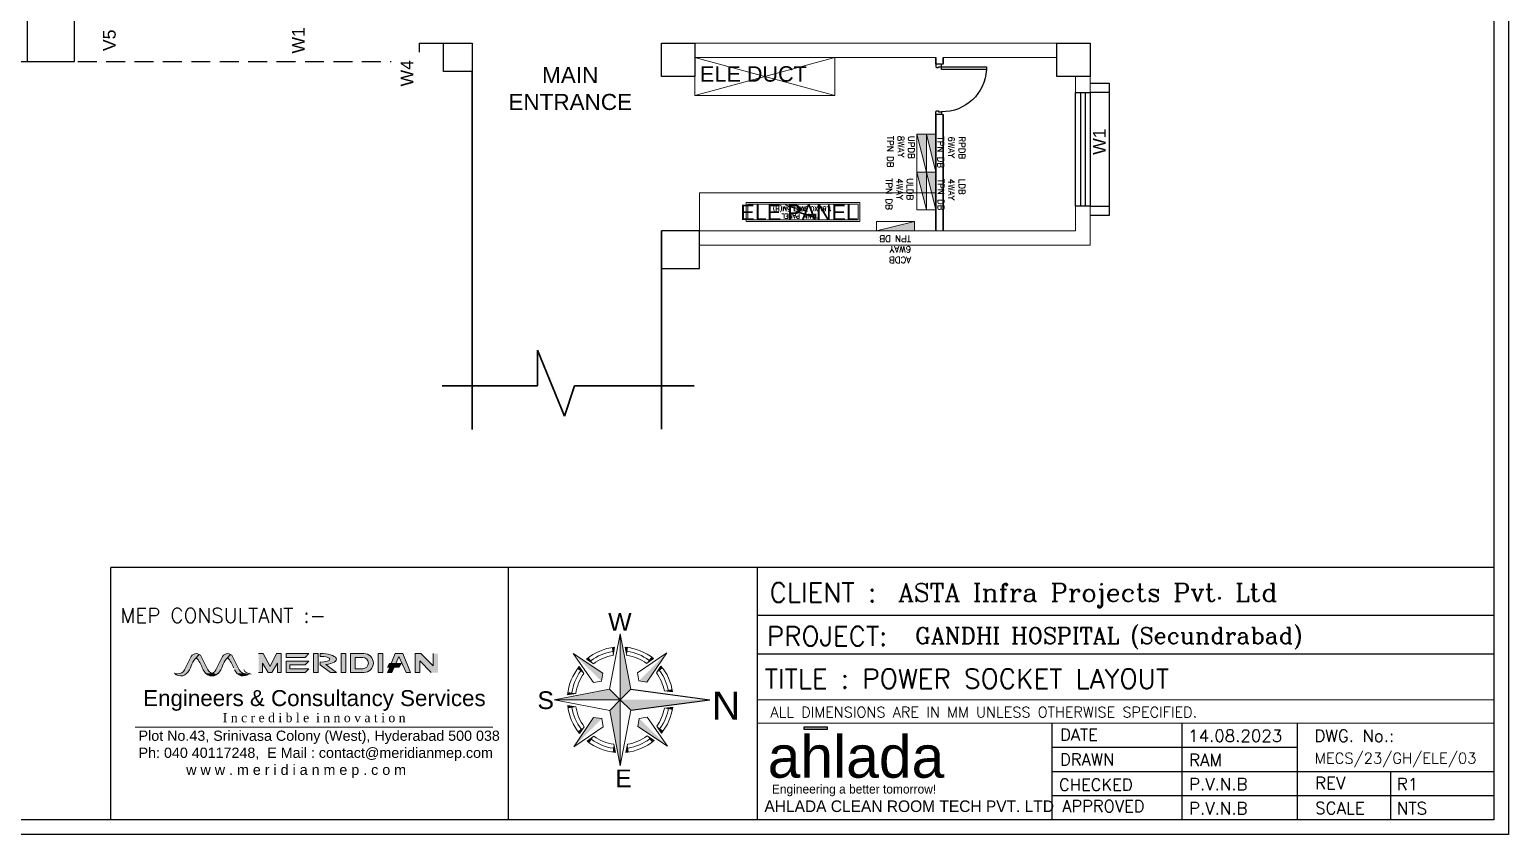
# Model space of a CAD drawing. Extents: x 3550807 to 4078732, y -628171 to -515859.
# Drawn here: x 3679765 to 3703187, y -551399 to -538645 of the extents above; entities that cross this region are included whole.
import ezdxf
from ezdxf.enums import TextEntityAlignment as Align

# ---------------------------------------------------------------- set-up
doc = ezdxf.new("R2010")
doc.units = 0
doc.header["$LTSCALE"] = 6
doc.header["$MEASUREMENT"] = 0
doc.linetypes.add('HIDDEN', pattern=[0.375, 0.25, -0.125])
doc.linetypes.add('Hidden 2mm', pattern=[3, 2, -0.9999999999999999])
doc.layers.get('0').update_dxf_attribs({"linetype": 'CONTINUOUS'})
for name, color, linetype in [('AHU-N Ducting', 30, 'CONTINUOUS'), ('Chajja', 7, 'CONTINUOUS'), ('COL', 5, 'CONTINUOUS'), ('DIM', 7, 'CONTINUOUS'), ('DOOR', 44, 'CONTINUOUS'), ('ELE.ELECTRICAL PANELS', 1, 'CONTINUOUS'), ('JOINERY', 7, 'CONTINUOUS'), ('TEXT', 5, 'CONTINUOUS'), ('TITLE', 7, 'CONTINUOUS'), ('Window', 161, 'CONTINUOUS')]:
    doc.layers.add(name, color=color, linetype=linetype)
for name, color, linetype, lineweight in [('D.F', 251, 'CONTINUOUS', 5), ('ELE. DB', 1, 'CONTINUOUS', 9), ('ELE.DB', 1, 'CONTINUOUS', 20), ('ELE.DB @ 1', 1, 'CONTINUOUS', 20), ('FURNITURE WALL', 8, 'CONTINUOUS', 5), ('hatch', 252, 'CONTINUOUS', 9), ('WALL', 10, 'CONTINUOUS', 35)]:
    doc.layers.add(name, color=color, linetype=linetype, lineweight=lineweight)
doc.styles.add('ARIAL', font='arial.ttf')
doc.styles.add('FS-ARIAL', font='arial.ttf')
doc.styles.add('IRFAN', font='romans.shx')
doc.styles.add('RAGHAV', font='majalla.ttf')
doc.styles.add('ROMANS', font='romans.shx')
doc.styles.get("Standard").update_dxf_attribs({"font": 'SIMPLEX'})
doc.styles.add('sudheer', font='romanc.shx')

# ---------------------------------------------------------------- blocks, each defined once
blk = doc.blocks.new('Z$W@#1841')
at = {"layer": 'DOOR', "color": 8}
blk.add_lwpolyline([(482.4958492562516, 633.1520239433992), (482.4958492562516, -167.4081328623782), (532.9958492040975, -167.4081328623782), (532.9958492040975, 633.1520239433992)], close=True, dxfattribs=at)
for points in [[(-254.0643076240316, -217.9081328102244), (-267.56430760168, -217.9081328102244), (-267.56430760168, -167.4081328623784), (-317.2842284537333, -167.4081328623784), (-317.2842284537333, -267.4081327133668), (-267.56430760168, -267.4081327133668), (-267.56430760168, -265.1581327170921, 0.4142135623730951), (-256.3143076203064, -253.9081327357186), (-254.0643076240317, -253.9081327357186)], [(519.4958492264492, -217.9081328102242), (532.9958492040975, -217.9081328102242), (532.9958492040975, -167.4081328623782), (582.7157700561507, -167.4081328623782), (582.7157700561507, -267.4081327133666), (532.9958492040975, -267.4081327133666), (532.9958492040975, -265.1581327170919, -0.4142135623730951), (521.7458492227239, -253.9081327357184), (519.4958492264492, -253.9081327357184)]]:
    blk.add_lwpolyline(points, format="xyb", close=True, dxfattribs=at)
blk.add_arc((518.3991009487806, -152.1393686359187), 786.1117062741538, 92.61772036991374, 181.1129344054778, dxfattribs=at)
blk = doc.blocks.new('1232')
at = {"layer": 'Chajja', "color": 8, "linetype": 'ByBlock'}
for p, q in [((-4580, -975), (-4200, -975)), ((-4580, -1119.827907786239), (-4580, -975)), ((6339.999999999069, -1759.827907785773, -101230.7692307692), (6339.999999999069, -3559.827907785773, -101230.7692307692))]:
    blk.add_line(p, q, dxfattribs=at)
at = {"layer": 'Chajja', "color": 8, "linetype": 'HIDDEN', "ltscale": 200}
blk.add_line((-27545.00000000047, -1269.827907786239), (-5030, -1269.827907786239), dxfattribs=at)
at = {"layer": 'Chajja', "color": 8, "linetype": 'ByBlock', "elevation": -101230.7692307692}
for points in [[(6039.999999999069, -1609.827907785773), (6339.999999999069, -1609.827907785773), (6339.999999999069, -1759.827907785773), (6039.999999999069, -1759.827907785773)], [(6039.999999999069, -3559.827907785773), (6339.999999999069, -3559.827907785773), (6339.999999999069, -3709.827907785773), (6039.999999999069, -3709.827907785773)]]:
    blk.add_lwpolyline(points, dxfattribs=at)
at = {"layer": 'COL', "color": 8}
for points in [[(-10045.00000000047, -519.8279077862389), (-10795.00000000047, -519.8279077862389), (-10795.00000000047, -1269.827907786239), (-10045.00000000047, -1269.827907786239)], [(-4200, -1425.000000001863), (-4200, -975.0000000037253), (-3750, -975.0000000037253), (-3750, -1425.000000001863)], [(-750.0000000009313, -1505), (-750.0000000009313, -975.0000000018626), (-220.0000000009313, -975.0000000018626), (-220.0000000009313, -1505)], [(5509.999999999069, -1505), (5509.999999999069, -975.0000000018626), (6039.999999999069, -975.0000000018626), (6039.999999999069, -1505)]]:
    blk.add_lwpolyline(points, close=True, dxfattribs=at)
at = {"layer": 'COL', "color": 8, "elevation": -101230.7692307692}
blk.add_lwpolyline([(-150.0000000009313, -4549.827907785773), (-150.0000000009313, -3949.827907785773), (-750.0000000009313, -3949.827907785773), (-750.0000000009313, -4549.827907785773)], close=True, dxfattribs=at)
at = {"layer": 'D.F', "color": 8, "lineweight": 0}
for p, q in [((-220.0000000004657, -975), (5509.999999999534, -975)), ((-220.0000000004657, -1205), (3594.999999999069, -1205)), ((3709.999999999069, -1205), (5509.999999999534, -1205)), ((-430.9836133969948, -3950), (5509.999999999534, -3950))]:
    blk.add_line(p, q, dxfattribs=at)
at = {"layer": 'D.F', "color": 8}
for points in [[(-750.0000000004657, -1505), (-750.0000000004657, -975.0000000018626), (-220.0000000004657, -975.0000000018626), (-220.0000000004657, -1505)], [(5509.999999999534, -1505), (5509.999999999534, -975.0000000018626), (6039.999999999534, -975.0000000018626), (6039.999999999534, -1505)]]:
    blk.add_lwpolyline(points, close=True, dxfattribs=at)
at = {"layer": 'D.F', "color": 8, "lineweight": 0}
for points in [[(1998.308854223229, -1805), (-220.0000000004657, -1205)], [(-220.0000000004657, -1805), (1998.308854223229, -1205)]]:
    blk.add_lwpolyline(points, dxfattribs=at)
blk.add_lwpolyline([(-220.0000000004657, -1805), (-220.0000000004657, -1205), (1998.308854223229, -1205), (1998.308854223229, -1805)], close=True, dxfattribs=at)
at = {"layer": 'D.F', "color": 8, "linetype": 'ByBlock', "elevation": -101230.7692307693}
blk.add_lwpolyline([(6039.999999999534, -1609.827907786239), (6339.999999999534, -1609.827907786239), (6339.999999999534, -1759.827907786239), (6039.999999999534, -1759.827907786239)], dxfattribs=at)
at = {"layer": 'WALL', "color": 8, "lineweight": 0}
for p, q in [((-220.0000000004657, -1205), (3594.999999999069, -1205)), ((3594.999999999069, -1307.194950995035, -101230.7692307692), (3709.999999999069, -1307.194950995035, -101230.7692307692)), ((3709.999999999069, -1205), (5509.999999999069, -1205)), ((3594.999999999069, -2107.194950995035, -101230.7692307692), (3709.999999999069, -2107.194950995035, -101230.7692307692)), ((-150.0000000009313, -3349.827907785773, -101230.7692307692), (3594.999999999069, -3349.827907785773, -101230.7692307692)), ((-150.0000000009313, -3949.827907785773, -101230.7692307692), (-150.0000000009313, -3349.827907785773, -101230.7692307692))]:
    blk.add_line(p, q, dxfattribs=at)
at = {"layer": 'WALL', "color": 8, "linetype": 'ByBlock'}
for p, q in [((3594.999999999069, -1205, -101230.7692307692), (3594.999999999069, -1307.194950995035, -101230.7692307692)), ((3709.999999999069, -1205, -101230.7692307692), (3709.999999999069, -1307.194950995035, -101230.7692307692)), ((-3750, -1425.000000001863), (-3750, -7096.173344721203)), ((3594.999999999069, -2107.194950995035, -101230.7692307692), (3594.999999999069, -3949.827907785773, -101230.7692307692)), ((3709.999999999069, -2107.194950995035, -101230.7692307692), (3709.999999999069, -3949.827907785773, -101230.7692307692)), ((-750.0000000004657, -3949.827907785773), (-750.0000000004657, -7092.062243587454)), ((-2711.180828285404, -5838.935022546561), (-2284.565079845954, -6885.709823724465)), ((-2711.180828285404, -6407.145046984893), (-2711.180828285404, -5838.935022546561)), ((-4220.493711504154, -6407.145046984893), (-2711.180828285404, -6407.145046984893)), ((-2284.565079845954, -6885.709823724465), (-2129.208167782985, -6407.145046984893)), ((-2129.208167782985, -6407.145046984893), (-231.8250611918047, -6407.145046984893))]:
    blk.add_line(p, q, dxfattribs=at)
at = {"layer": 'WALL', "color": 8, "lineweight": 0, "elevation": -101230.7692307692}
for points in [[(-150.0000000009313, -4179.827907785773), (6039.999999999069, -4179.827907785773), (6039.999999999069, -1505)], [(-150.0000000009313, -3949.827907785773), (5809.999999999069, -3949.827907785773), (5809.999999999069, -1505)]]:
    blk.add_lwpolyline(points, dxfattribs=at)
at = {"layer": 'Window', "color": 8, "linetype": 'Continuous', "elevation": -101230.7692307692}
for points in [[(6039.999999999069, -3559.827907785773), (5809.999999999069, -3559.827907785773), (5809.999999999069, -1759.827907785773), (6039.999999999069, -1759.827907785773)], [(5959.999999999069, -3559.827907785773), (5889.999999999069, -3559.827907785773), (5889.999999999069, -1759.827907785773), (5959.999999999069, -1759.827907785773)]]:
    blk.add_lwpolyline(points, close=True, dxfattribs=at)
at = {"layer": 'DOOR', "color": 8, "linetype": 'Continuous', "xscale": -0.8888888889923692, "yscale": 0.8888888889923692, "zscale": 0.8888888888759539, "rotation": 270}
blk.add_blockref('Z$W@#1841', (3832.696117994376, -1825.164525235072, -101230.7692307692), dxfattribs=at)
at = {"layer": 'D.F', "color": 8, "linetype": 'Continuous', "style": 'ARIAL'}
for s, p in [('ELE DUCT', (706.5249951025471, -1660.109828502522, -80984.61538461545)), ('ELE PANEL', (1430.812070708256, -3853.369153572014, -80984.61538461545))]:
    blk.add_text(s, height=244.9040000000001, dxfattribs=at).set_placement(p, align=Align.BOTTOM_CENTER)
at = {"layer": 'DIM', "color": 8, "insert": (-2194.946977690328, -1697.260194126982), "char_height": 255, "width": 2770.907230559344, "attachment_point": 5, "style": 'ARIAL'}
blk.add_mtext('MAIN ENTRANCE', dxfattribs=at)
at = {"layer": 'JOINERY', "color": 8, "style": 'ARIAL', "width": 0.9999999966184663}
for s, p in [('V5', (-9393.748372774571, -1102.685677337344)), ('W1', (-6400.921841208357, -1141.367437742185)), ('W4', (-4682.009674368426, -1663.349350927863)), ('W1', (6285.199653603602, -2746.323831266724, -101230.7692307692))]:
    blk.add_text(s, height=200, rotation=90, dxfattribs=at).set_placement(p)
blk = doc.blocks.new('Logo')
h = blk.add_hatch(color=134)
h.dxf.hatch_style = 1
h.paths.add_polyline_path([(7.308639725975809, 6.258069192477706), (4.465298573544715, 6.258069192477706), (4.465298573544715, 5.928748429683765), (7.308639725975809, 5.928748429683765)])
at = {"color": 134}
blk.add_lwpolyline([(4.465298573544715, 6.258069192477706), (7.308639725975809, 6.258069192477706), (7.308639725975809, 5.928748429683765), (4.465298573544715, 5.928748429683765)], close=True, dxfattribs=at)
at = {"color": 134, "style": 'FS-ARIAL'}
blk.add_text('ahlada', height=5.161484117590589, dxfattribs=at).set_placement((0, 0))
at = {"color": 8, "style": 'RAGHAV'}
blk.add_text('Engineering a better tomorrow!', height=1.096885695377953, dxfattribs=at).set_placement((0.5166822813089311, -1.941864183998433))
blk = doc.blocks.new('A$C4A7C6C7E')
at = {"layer": 'TITLE', "color": 8, "lineweight": 5}
for p, q in [((-4206.891931593418, 4143.569956719874), (0, 26095.19339799881)), ((0, 26095.19339799881), (0, 0)), ((0, 0), (0, 26095.19339799881)), ((4143.569955229759, 4206.891930103302), (0, 26095.19339799881)), ((-6940.913493931294, 10517.96004921198), (-18592.01132357121, 18312.16509193182)), ((-10622.01104015112, 6780.608028173446), (-18592.01132357121, 18312.16509193182)), ((-2825.268928706646, 17518.88860762119), (-2233.914661407471, 20756.89094215631)), ((2559.266071021557, 17559.71980690956), (1918.874761462211, 20788.38175237179)), ((6780.608026683331, 10622.01103717088), (18312.16509193182, 18592.01132208109)), ((10517.96004772186, 6940.913493931294), (18312.16509193182, 18592.01132208109)), ((-14385.49175262451, 10389.95811492204), (-16256.95454627275, 13097.72213548422)), ((-10606.9225564599, 14226.27134621143), (-13342.75635033846, 16056.45506531)), ((10389.95811492204, 14385.49175113439), (13097.72213548422, 16256.95454478264)), ((14226.27134621143, 10606.9225564599), (16056.45506531, 13342.75635033846)), ((-7436.804530024528, 7324.86603707075), (-10622.01104015112, 6780.608028173446)), ((-7436.804530024528, 7324.86603707075), (-6940.913493931294, 10517.96004921198)), ((7324.866035580635, 7436.804530024528), (6780.608026683331, 10622.01103717088)), ((7324.866035580635, 7436.804530024528), (10517.96004772186, 6940.913493931294)), ((-4206.891931593418, 4143.569956719874), (-26095.19339799881, 0)), ((0, 0), (-26095.19339799881, 0)), ((-26095.19339799881, 0), (0, 0)), ((-4143.569958209991, -4206.891930103302), (-26095.19339799881, 0)), ((-17559.71980839968, 2559.266072511673), (-20788.38175386191, 1918.874762952327)), ((-4206.891931593418, 4143.569956719874), (0, 0)), ((0, 0), (-4206.891931593418, 4143.569956719874)), ((0, 0), (-4143.569958209991, -4206.891930103302)), ((-4143.569958209991, -4206.891930103302), (0, 0)), ((0, 0), (4143.569955229759, 4206.891930103302)), ((4143.569955229759, 4206.891930103302), (0, 0)), ((0, 0), (4206.891928613186, -4143.569956719874)), ((4206.891928613186, -4143.569956719874), (0, 0)), ((0, 0), (0, -26095.19339799881)), ((0, -26095.19339799881), (0, 0)), ((17393.81232410669, 3514.099511504173), (20645.9898635745, 3095.480373501778)), ((17393.81232410669, 3514.099511504173), (20645.9898635745, 3095.480373501778)), ((-17518.88860762119, -2825.268928706646), (-20756.89094215631, -2233.914661407471)), ((-4143.569958209991, -4206.891930103302), (0, -26095.19339799881)), ((4206.891928613186, -4143.569956719874), (0, -26095.19339799881)), ((17433.07092934847, -3311.806355416775), (20680.36240488291, -2856.835140287876)), ((17433.07092934847, -3311.806355416775), (20680.36240488291, -2856.835140287876)), ((17433.74369889498, -3310.314664244652), (20680.36240488291, -2856.835140287876)), ((-10517.96005070209, -6940.913493931294), (-18312.16509342193, -18592.01132357121)), ((-6780.608028173446, -10622.011038661), (-18312.16509342193, -18592.01132357121)), ((-14226.27134770155, -10606.9225564599), (-16056.45506531, -13342.75634884834)), ((-7324.866038560866, -7436.804528534413), (-10517.96005070209, -6940.913493931294)), ((-7324.866038560866, -7436.804528534413), (-6780.608028173446, -10622.011038661)), ((7436.804527044295, -7324.86603707075), (6940.913493931294, -10517.96004921198)), ((6940.913493931294, -10517.96004921198), (18592.01132208109, -18312.16509342193)), ((7436.804527044295, -7324.86603707075), (10622.01103717088, -6780.608026683331)), ((10622.01103717088, -6780.608026683331), (18592.01132208109, -18312.16509342193)), ((14385.49174964428, -10389.95811492204), (16256.95454478264, -13097.72213548422)), ((-10389.95811492204, -14385.49175113439), (-13097.72213548422, -16256.95454627275)), ((10606.9225564599, -14226.27134770155), (13342.75634884834, -16056.45506531)), ((-2559.266074001789, -17559.71980690956), (-1918.87476593256, -20788.38175237179)), ((2825.268928706646, -17518.88860762119), (2233.914658427238, -20756.8909406662))]:
    blk.add_line(p, q, dxfattribs=at)
at = {"layer": 'TITLE', "color": 5}
for p in [(4143.569955229759, 4206.891930103302), (4206.891928613186, -4143.569956719874)]:
    blk.add_line(p, (35289.04303461313, 0), dxfattribs=at)
at = {"layer": 'TITLE', "color": 8, "lineweight": 5}
for radius, start, end in [(20876.75492653439, 96.14268864793837, 129.7262482949075), (19310.99830704234, 99.16120499793921, 126.7077318310557), (17745.24168755422, 99.16120499793921, 126.7077318310557), (20876.75492653439, 51.14268861743448, 84.72624833369564), (17745.24168755422, 54.1612050822801, 81.70773185857391), (19310.99830704623, 54.1612050822801, 81.70773185857391), (20876.75492653439, 141.1426886174345, 174.7262482394833), (20876.75492653439, 8.526916737729403, 39.72624829490754), (19310.99830703844, 144.1612050155898, 171.7077318585739), (17745.24168755422, 144.1612050155898, 171.7077318585739), (17745.24168755422, 11.42181301089634, 36.70773183105571), (19310.99830704631, 9.851360206625351, 36.70773183105571), (20876.75492653439, 186.142688621411, 219.7262482949076), (19310.99830704666, 189.1612049847691, 216.7077318310557), (17745.24168755422, 189.1612049847691, 216.7077318310557), (17745.24168755422, 324.1612050155898, 349.2486835275301), (19310.99830704746, 324.1612050155898, 350.8143404501286), (20876.75492653439, 321.1426886174345, 352.1348021018367), (20876.75492653439, 231.1426886174345, 264.7262483336957), (19310.99830704712, 234.1612050822801, 261.7077318585739), (17745.24168755422, 234.1612050822801, 261.7077318585739), (20876.75492653439, 276.1426886479383, 309.7262482949075), (17745.24168755422, 279.1612049979392, 306.7077318310557), (19310.99830704516, 279.1612049979392, 306.7077318310557)]:
    blk.add_arc((0, 0), radius, start, end, dxfattribs=at)
for points in [[(0, 26095.19339799881), (4143.569955229759, 4206.891930103302), (0, 0)], [(-18592.01132357121, 18312.16509193182), (-6940.913493931294, 10517.96004921198), (-7436.804530024528, 7324.86603707075)], [(-3323.845799267292, 20610.45718491077), (-2233.914661407471, 20756.89094215631), (-2825.268928706646, 17518.88860762119)], [(3010.901261866093, 20658.49389135838), (1918.874761462211, 20788.38175237179), (2559.266071021557, 17559.71980690956)], [(18312.16509193182, 18592.01132208109), (10517.96004772186, 6940.913493931294), (7324.866035580635, 7436.804530024528)], [(-16256.95454627275, 13097.72213548422), (-16924.10794347524, 12223.48013520241), (-14385.49175262451, 10389.95811492204)], [(-13342.75635033846, 16056.45506531), (-12478.73242050409, 16736.7898195982), (-10606.9225564599, 14226.27134621143)], [(13097.72213548422, 16256.95454478264), (12223.48013520241, 16924.10794198513), (10389.95811492204, 14385.49175113439)], [(16056.45506531, 13342.75635033846), (16736.7898195982, 12478.73241901398), (14226.27134621143, 10606.9225564599)], [(-26095.19339799881, 0), (-4206.891931593418, 4143.569956719874), (0, 0)], [(-20658.49389284849, 3010.901263356209), (-20788.38175386191, 1918.874762952327), (-17559.71980839968, 2559.266072511673)], [(0, -26095.19339799881), (-4143.569958209991, -4206.891930103302), (0, 0)], [(20645.9898635745, 3095.480373501778), (20456.6875949502, 4166.872785985471), (17393.81232410669, 3514.099511504173)], [(-20610.45718491077, -3323.845797777176), (-20756.89094215631, -2233.914661407471), (-17518.88860762119, -2825.268928706646)], [(20680.36240488291, -2856.835140287876), (20503.05638164282, -3930.278024077415), (17433.07092934847, -3311.806355416775)], [(-18312.16509342193, -18592.01132357121), (-10517.96005070209, -6940.913493931294), (-7324.866038560866, -7436.804528534413)], [(-16056.45506531, -13342.75634884834), (-16736.78982108831, -12478.73242050409), (-14226.27134770155, -10606.9225564599)], [(18592.01132208109, -18312.16509342193), (6940.913493931294, -10517.96004921198), (7436.804527044295, -7324.86603707075)], [(16256.95454478264, -13097.72213548422), (16924.10794198513, -12223.48013520241), (14385.49174964428, -10389.95811492204)], [(-13097.72213548422, -16256.95454627275), (-12223.48013520241, -16924.10794347524), (-10389.95811492204, -14385.49175113439)], [(13342.75634884834, -16056.45506531), (12478.73241901398, -16736.7898195982), (10606.9225564599, -14226.27134770155)], [(-3010.901263356209, -20658.49389135838), (-1918.87476593256, -20788.38175237179), (-2559.266074001789, -17559.71980690956)], [(3323.845797777176, -20610.45718491077), (2233.914658427238, -20756.8909406662), (2825.268928706646, -17518.88860762119)]]:
    blk.add_solid(points, dxfattribs=at)
at = {"layer": 'TITLE', "color": 5}
blk.add_solid([(35289.04303461313, 0), (4206.891928613186, -4143.569956719874), (0, 0)], dxfattribs=at)
blk = doc.blocks.new('MECS')
at = {"layer": 'AHU-N Ducting', "lineweight": 0}
for color, points in [(160, [(0.5134121462452396, 0.9090535810691411, -0.255341921221145), (0.5145768996701445, 0.912287291370199, -0.0468472647748238), (0.5216573496010881, 0.9294547023055619, -0.02665404777678521), (0.5336342063745126, 0.9523017867876555, -0.06718534236502927), (0.5556565003610188, 0.9834757225398514, -0.02764109542235114), (0.5738745622465666, 1.003062886091293), (0.5766256133007953, 1.006020680794153, 0.1721363590096937), (0.5505140324168423, 1.011612092831704, 0.2473140975325933), (0.5199152673609156, 0.990002997602848), (0.4721895616269332, 0.8959762340672447, -0.01800133279279188), (0.4702329186293511, 0.8924425501871536, -0.03191826124391834), (0.4661593275680615, 0.8865579408482758, -0.10706332640321), (0.4578792062891825, 0.878103115775042, -0.06872213656596317), (0.4448145115283366, 0.8700396566532579, -0.1100815216467871), (0.4328884929311516, 0.8662964673627914, -0.04816773781383378), (0.4221518354338086, 0.8652597410154012, -0.2553419212163173), (0.4220358712937212, 0.8652596211915509, -0.1055217205861158), (0.4103804133107057, 0.8664834367568037, -0.05287384099968509), (0.3991274403419439, 0.8701487347559893, 0.05054860804395004), (0.4093426809361326, 0.8618595423592463, 0.158790178535047), (0.4483361824497781, 0.8512470793146013, 0.02557253404730241), (0.4549705379184891, 0.8519151542827459, 0.05690113489079723), (0.4703863626932994, 0.8580222609840502, 0.07612807459237678), (0.4928284065502248, 0.8754018488679505, 0.05635508372328296), (0.5070302214118503, 0.8948318576810209)]), (150, [(0.5738745622465666, 1.003062886091293), (0.5556565003610187, 0.9834757225398514, -0.08871706839118897), (0.5985678696283647, 0.909053581069051), (0.606061486380822, 0.89483185768066, 0.0908047400681244), (0.6258840872999482, 0.8691652436534564, 0.09462166198595127), (0.6465687088664405, 0.8652597410154012, 0.09762620718751959), (0.6678649370783271, 0.8694578930597028, -0.1798615287096714), (0.6391234390957357, 0.8959762340672447), (0.5913977333575124, 0.9900029976114196, 0.1368225701357831), (0.5768519750966852, 1.005880687949675, 0.004232813224522215)]), (160, [(0.7385117872205167, 0.909053581069051, -0.2553419212210821), (0.7396765406437975, 0.912287291370199, -0.0468472648161624), (0.7467569905745608, 0.9294547023055619, -0.02665404768152423), (0.7587338473479852, 0.9523017867876555, -0.0671853423456069), (0.7807561413347619, 0.9834757225398514, -0.02764109536567236), (0.7989742032197685, 1.003062886091293), (0.8017252542742679, 1.006020680794153, 0.1721363590409371), (0.7756136733902246, 1.011612092831704, 0.2473140974765815), (0.745014908334659, 0.990002997602848), (0.6972892026003155, 0.8959762340672447, -0.01800133322273754), (0.6953325596030944, 0.8924425501871536, -0.03191826041983521), (0.6912589685412633, 0.8865579408482758, -0.1070633264490691), (0.6829788472626551, 0.878103115775042, -0.06872213649297712), (0.6699141525020799, 0.8700396566532579, -0.1100815216296455), (0.6579881339048046, 0.8662964673627914, -0.04816773779806655), (0.6472514764075519, 0.8652597410154012, -0.255341921221943), (0.6471355122674645, 0.8652596211915509, -0.1055217205828826), (0.6354800542840878, 0.8664834367568037, -0.05287384108009963), (0.6242270813156874, 0.8701487347559893, 0.05054860803605635), (0.6344423219093345, 0.8618595423592463, 0.1587901785338139), (0.6734358234232507, 0.8512470793146013, 0.02557253404856175), (0.6800701788916007, 0.8519151542827459, 0.05690113471568389), (0.6954860036670426, 0.8580222609840502, 0.07612807450990046), (0.717928047523968, 0.8754018488679504, 0.05635508364208738), (0.7321298623846912, 0.8948318576810209)]), (150, [(0.7989742032197685, 1.003062886091293), (0.7807561413347619, 0.9834757225398514, -0.08282162458354263), (0.824217065318585, 0.9090771159288699), (0.8311611273545652, 0.89483185768066, 0.09080474013753037), (0.8509837282734207, 0.8691652436534564, 0.09462166197701749), (0.8716683498401837, 0.8652597410154012, 0.09762620721909913), (0.892964578051529, 0.8694578930597028, -0.1798615287170609), (0.8642230800689376, 0.8959762340672447), (0.8164973743309851, 0.9900029976114196, 0.1368225702393716), (0.8019516160670902, 1.005880687950846, 0.00423281322532398)]), (1, [(1.030236444528139, 0.9438043992806316), (1.071119814834754, 0.8756654487700585), (1.098384609470751, 0.8756654487700585), (1.139267979777095, 0.9438043992806316), (1.139267979777095, 0.8756654487700585), (1.166523559981414, 0.8756654487700585), (1.166523559981414, 1.011943349791295), (1.132454084726353, 1.011943349791295), (1.085966086906956, 0.9199812081284943), (1.037050339579422, 1.011943349791295), (1.002980864324091, 1.011943349791295), (1.002980864324091, 0.8756654487700585), (1.030236444528139, 0.8756654487700585)]), (251, [(1.200593035236746, 1.011943349791295), (1.200593035236746, 0.9846877695869755), (1.336870936257982, 0.9846877695869755), (1.364126516462392, 1.011943349791295)]), (251, [(1.200593035236746, 0.9574321893827462), (1.200593035236746, 0.8756654487700585), (1.336870936257982, 0.8756654487700585), (1.364126516462392, 0.9029210289742877), (1.227848615441156, 0.9029210289742877), (1.227848615441156, 0.930176609178517), (1.336870936257982, 0.930176609178517), (1.364126516462392, 0.9574321893827462)]), (251, [(1.398195991717182, 0.8756654487700585), (1.432265466973055, 0.8756654487700585), (1.432265466973055, 1.011943349791295), (1.398195991717182, 1.011943349791295)]), (251, [(1.629868423453673, 1.011943349791295), (1.59579894819807, 1.011943349791295), (1.59579894819807, 0.8756654487700585), (1.629868423453673, 0.8756654487700585)]), (251, [(1.895610330445043, 1.011943349791295), (1.861540855189982, 1.011943349791295), (1.861540855189982, 0.8756654487700585), (1.895610330445043, 0.8756654487700585)]), (251, [(2.011446546313153, 0.99036134481426), (2.063858128663246, 0.8756654487700585), (2.093213286926021, 0.8756654487700585), (2.038702126517292, 1.011943349791295), (1.984190966108743, 1.011943349791295), (1.955601567173546, 0.9404698524534832), (1.988648066588688, 0.9404698524534832)]), (251, [(2.161352237436324, 0.9589543396937112), (2.243118978049192, 0.8756654487700585), (2.290816243406638, 0.8756654487700585), (2.290816243406638, 1.011943349791295), (2.256746768151036, 1.011943349791295), (2.256746768151036, 0.9240548263224531), (2.168166132487245, 1.011943349791295), (2.127282762180992, 1.011943349791295), (2.127282762180992, 0.8756654487700585), (2.161352237436324, 0.8756654487700585)]), (160, [(0.6891611652876872, 0.8652597410154012, -0.0976262072296882), (0.6678649370783271, 0.869457893059793, -0.09762620719819004), (0.6465687088664405, 0.8652597410154012, -0.09462166198179703), (0.6258840872999482, 0.8691652436534564, 0.08724935658191231), (0.6523345167657667, 0.8526558393570214, 0.2544598487685659), (0.7121855603806347, 0.8701487347559893, -0.1060441435256532)]), (150, [(0.9142608062611598, 0.8652597410154012, -0.09762620721833866), (0.892964578051529, 0.8694578930597028, -0.09762620723901456), (0.8716683498401837, 0.8652597410154012, -0.0946216619631427), (0.85098372827315, 0.8691652436534564, 0.08724935651290638), (0.8774341577386077, 0.8526558393570214, 0.2544598487684722), (0.9372852013538366, 0.8701487347559893, -0.1060441435228971)]), (251, [(2.011446546313153, 0.9132142722493442), (2.027431130986065, 0.9404698524534832), (1.94330759580249, 0.9404698524534832), (1.929679805700646, 0.9132142722493442)]), (251, [(1.976193322036766, 0.9132142722493442), (1.944699335091728, 0.9132142722493442), (1.929679805700646, 0.8756654487700585), (1.95903496396306, 0.8756654487699682)])]:
    blk.add_hatch(color=color, dxfattribs=at).paths.add_polyline_path(points)
h = blk.add_hatch(color=251, dxfattribs=at)
edge = h.paths.add_edge_path()
edge.add_ellipse((1.445893257074899, 0.9710599794848609), major_axis=(-0.1158362158680351, 0), ratio=0.3529411764705883, start_angle=110.1798157566864, end_angle=270)
edge.add_line((1.445893257074899, 1.011943349791295), (1.445893257074899, 0.9915016646380779))
edge.add_ellipse((1.445893257074899, 0.9710599794848609), major_axis=(-0.07012065025681041, 0), ratio=0.2915216142222994, start_angle=90, end_angle=270, ccw=False)
edge.add_line((1.445893257074899, 0.9506182943317341), (1.445893257074899, 0.930176609178517))
edge.add_line((1.445893257074899, 0.930176609178517), (1.518865497210324, 0.8756654487699682))
edge.add_line((1.518865497210324, 0.8756654487700585), (1.561729472942829, 0.8756654487700585))
edge.add_line((1.561729472943099, 0.8756654487700585), (1.485852994268342, 0.9326862509446157))
h = blk.add_hatch(color=251, dxfattribs=at)
h.paths.add_polyline_path([(1.663937898709004, 0.8756654487700585), (1.759332429423987, 0.8756654487700586, 1.000000000016551), (1.759332429423987, 1.011943349791295), (1.663937898709004, 1.011943349791295)])
h.paths.add_polyline_path([(1.698007373964065, 0.9846877695869755), (1.751107687934599, 0.9846877695869753, -0.9999999999691073), (1.751107687934599, 0.9029210289742877), (1.698007373964065, 0.9029210289742877)], flags=16)
at = {"layer": 'AHU-N Ducting', "color": 160, "lineweight": 0}
for p, q in [((0.4721895616269332, 0.8959762340671544, -0.004746985392664118), (0.5199152673651564, 0.9900029976114196, -0.004746985392664118)), ((0.6972892026003155, 0.8959762340671544, -0.004746985392664118), (0.7450149083391703, 0.9900029976114196, -0.004746985392664118)), ((0.5070302214118503, 0.8948318576810209, -0.004746985392664118), (0.5134121462455102, 0.909053581069051, -0.004746985392664118)), ((0.7321298623846912, 0.8948318576810209, -0.004746985392664118), (0.7385117872186219, 0.909053581069051, -0.004746985392664118))]:
    blk.add_line(p, q, dxfattribs=at)
at = {"layer": 'AHU-N Ducting', "color": 150, "lineweight": 0}
for p, q in [((0.6391234390957357, 0.8959762340671544, -0.004746985392664118), (0.5913977333575124, 0.9900029976114196, -0.004746985392664118)), ((0.8642230800689376, 0.8959762340671544, -0.004746985392664118), (0.8164973743309851, 0.9900029976114196, -0.004746985392664118)), ((0.6060614863808219, 0.8948318576810209, -0.004746985392664118), (0.5985678696283647, 0.909053581069051, -0.004746985392664118))]:
    blk.add_line(p, q, dxfattribs=at)
at = {"layer": 'AHU-N Ducting', "color": 1, "lineweight": 0}
for p, q in [((1.002980864324091, 1.011943349791205, -0.004746985392664118), (1.037050339579422, 1.011943349791205, -0.004746985392664118)), ((1.037050339579422, 1.011943349791205, -0.004746985392664118), (1.085966086906956, 0.919981208128404, -0.004746985392664118)), ((1.132454084726353, 1.011943349791205, -0.004746985392664118), (1.085966086906956, 0.919981208128404, -0.004746985392664118)), ((1.166523559981414, 1.011943349791205, -0.004746985392664118), (1.132454084726353, 1.011943349791205, -0.004746985392664118)), ((1.134267582426063, 1.011943349791205, -0.004746985392664118), (1.161523162629841, 1.011943349791205, -0.004746985392664118)), ((1.166523559981414, 0.8756654487700585, -0.004746985392664118), (1.166523559981414, 1.011943349791205, -0.004746985392664118)), ((1.030236444528139, 0.8756654487700585, -0.004746985392664118), (1.002980864324091, 0.8756654487700585, -0.004746985392664118)), ((1.030236444528139, 0.9438043992806316, -0.004746985392664118), (1.071119814834754, 0.8756654487700585, -0.004746985392664118)), ((1.030236444528139, 0.8756654487700585, -0.004746985392664118), (1.030236444528139, 0.9438043992806316, -0.004746985392664118)), ((1.030236444528139, 0.8756654487700585, -0.004746985392664118), (1.030236444528139, 0.9438043992806316, -0.004746985392664118)), ((1.071119814834754, 0.8756654487700585, -0.004746985392664118), (1.098384609470751, 0.8756654487700585, -0.004746985392664118)), ((1.139267979777095, 0.9438043992806316, -0.004746985392664118), (1.098384609470751, 0.8756654487700585, -0.004746985392664118)), ((1.139267979777095, 0.8756654487700585, -0.004746985392664118), (1.139267979777095, 0.9438043992806316, -0.004746985392664118)), ((1.139267979777095, 0.8756654487700585, -0.004746985392664118), (1.139267979777095, 0.9438043992806316, -0.004746985392664118)), ((1.139267979777095, 0.8756654487700585, -0.004746985392664118), (1.166523559981414, 0.8756654487700585, -0.004746985392664118))]:
    blk.add_line(p, q, dxfattribs=at)
at = {"layer": 'AHU-N Ducting', "color": 251, "lineweight": 0}
for p, q in [((1.200593035236746, 1.011943349791205, -0.004746985392664118), (1.364126516462392, 1.011943349791205, -0.004746985392664118)), ((1.200593035236746, 0.9846877695869755, -0.004746985392664118), (1.200593035236746, 1.011943349791205, -0.004746985392664118)), ((1.200593035236746, 0.9846877695869755, -0.004746985392664118), (1.336870936257982, 0.9846877695869755, -0.004746985392664118)), ((1.200593035236746, 0.9574321893827462, -0.004746985392664118), (1.364126516462392, 0.9574321893827462, -0.004746985392664118)), ((1.200593035236746, 0.8756654487700585, -0.004746985392664118), (1.200593035236746, 0.9574321893827462, -0.004746985392664118)), ((1.336870936257982, 0.9846877695869755, -0.004746985392664118), (1.364126516462392, 1.011943349791205, -0.004746985392664118)), ((1.336870936257982, 0.930176609178517, -0.004746985392664118), (1.364126516462392, 0.9574321893827462, -0.004746985392664118)), ((1.398195991717182, 1.011943349791205, -0.004746985392664118), (1.432265466973055, 1.011943349791205, -0.004746985392664118)), ((1.398195991717182, 1.011943349791205, -0.004746985392664118), (1.398195991717182, 0.8756654487700585, -0.004746985392664118)), ((1.432265466973055, 1.011943349791205, -0.004746985392664118), (1.432265466973055, 0.8756654487700585, -0.004746985392664118)), ((1.445893257074899, 1.011943349791205, -0.004746985392664118), (1.445893257074899, 0.9915016646380779, -0.004746985392664118)), ((1.59579894819807, 1.011943349791205, -0.004746985392664118), (1.629868423453673, 1.011943349791205, -0.004746985392664118)), ((1.59579894819807, 0.8756654487700585, -0.004746985392664118), (1.59579894819807, 1.011943349791205, -0.004746985392664118)), ((1.629868423453673, 1.011943349791205, -0.004746985392664118), (1.629868423453673, 0.8756654487700585, -0.004746985392664118)), ((1.663937898709004, 1.011943349791205, -0.004746985392664118), (1.759332429423987, 1.011943349791205, -0.004746985392664118)), ((1.663937898709004, 1.011943349791205, -0.004746985392664118), (1.663937898709004, 0.8756654487700585, -0.004746985392664118)), ((1.698007373964065, 0.9846877695869755, -0.004746985392664118), (1.751107687934599, 0.9846877695869755, -0.004746985392664118)), ((1.698007373964065, 0.9846877695869755, -0.004746985392664118), (1.698007373964065, 0.9029210289742877, -0.004746985392664118)), ((1.861540855189982, 1.011943349791205, -0.004746985392664118), (1.895610330445043, 1.011943349791205, -0.004746985392664118)), ((1.861540855189982, 0.8756654487700585, -0.004746985392664118), (1.861540855189982, 1.011943349791205, -0.004746985392664118)), ((1.895610330445043, 1.011943349791205, -0.004746985392664118), (1.895610330445043, 0.8756654487700585, -0.004746985392664118)), ((1.955601567173546, 0.9404698524534832, -0.004746985392664118), (1.984190966108743, 1.011943349791205, -0.004746985392664118)), ((1.984190966108743, 1.011943349791205, -0.004746985392664118), (2.038702126517292, 1.011943349791205, -0.004746985392664118)), ((1.988648066588688, 0.9404698524534832, -0.004746985392664118), (2.011446546313153, 0.9903613448141697, -0.004746985392664118)), ((2.063858128663246, 0.8756654487700585, -0.004746985392664118), (2.011446546313153, 0.9903613448141697, -0.004746985392664118)), ((2.093213286926021, 0.8756654487700585, -0.004746985392664118), (2.038702126517292, 1.011943349791205, -0.004746985392664118)), ((2.127282762180992, 1.011943349791205, -0.004746985392664118), (2.168166132487245, 1.011943349791205, -0.004746985392664118)), ((2.127282762180992, 0.8756654487700585, -0.004746985392664118), (2.127282762180992, 1.011943349791205, -0.004746985392664118)), ((2.243118978049192, 0.8756654487700585, -0.004746985392664118), (2.161352237436324, 0.9589543396937112, -0.004746985392664118)), ((2.161352237436324, 0.8756654487700585, -0.004746985392664118), (2.161352237436324, 0.9589543396937112, -0.004746985392664118)), ((2.168166132487245, 1.011943349791205, -0.004746985392664118), (2.256746768151036, 0.9240548263223628, -0.004746985392664118)), ((2.256746768151036, 0.9240548263223628, -0.004746985392664118), (2.256746768151036, 1.011943349791205, -0.004746985392664118)), ((1.200593035236746, 0.8756654487700585, -0.004746985392664118), (1.336870936257982, 0.8756654487700585, -0.004746985392664118)), ((1.227848615441156, 0.930176609178517, -0.004746985392664118), (1.336870936257982, 0.930176609178517, -0.004746985392664118)), ((1.227848615441156, 0.9029210289742877, -0.004746985392664118), (1.227848615441156, 0.930176609178517, -0.004746985392664118)), ((1.227848615441156, 0.9029210289742877, -0.004746985392664118), (1.364126516462392, 0.9029210289742877, -0.004746985392664118)), ((1.336870936257982, 0.8756654487700585, -0.004746985392664118), (1.364126516462392, 0.9029210289742877, -0.004746985392664118)), ((1.398195991717182, 0.8756654487700585, -0.004746985392664118), (1.432265466973055, 0.8756654487700585, -0.004746985392664118)), ((1.445893257074899, 0.930176609178517, -0.004746985392664118), (1.445893257074899, 0.9506182943317341, -0.004746985392664118)), ((1.445893257074899, 0.930176609178517, -0.004746985392664118), (1.518865497210324, 0.8756654487700585, -0.004746985392664118)), ((1.485852994268342, 0.9326862509445254, -0.004746985392664118), (1.561729472943099, 0.8756654487700585, -0.004746985392664118)), ((1.518865497210324, 0.8756654487700585, -0.004746985392664118), (1.561729472943099, 0.8756654487700585, -0.004746985392664118)), ((1.59579894819807, 0.8756654487700585, -0.004746985392664118), (1.629868423453673, 0.8756654487700585, -0.004746985392664118)), ((1.663937898709004, 0.8756654487700585, -0.004746985392664118), (1.759332429423987, 0.8756654487700585, -0.004746985392664118)), ((1.698007373964065, 0.9029210289742877, -0.004746985392664118), (1.751107687934599, 0.9029210289742877, -0.004746985392664118)), ((1.861540855189982, 0.8756654487700585, -0.004746985392664118), (1.895610330445043, 0.8756654487700585, -0.004746985392664118)), ((1.929679805700646, 0.913214272249254, -0.004746985392664118), (1.94330759580249, 0.9404698524534832, -0.004746985392664118)), ((2.011446546313153, 0.913214272249254, -0.004746985392664118), (1.929679805700646, 0.913214272249254, -0.004746985392664118)), ((1.929679805700646, 0.8756654487700585, -0.004746985392664118), (1.944699335091728, 0.913214272249254, -0.004746985392664118)), ((1.95903496396306, 0.8756654487700585, -0.004746985392664118), (1.929679805700646, 0.8756654487700585, -0.004746985392664118)), ((2.027431130986065, 0.9404698524534832, -0.004746985392664118), (1.94330759580249, 0.9404698524534832, -0.004746985392664118)), ((1.95903496396306, 0.8756654487700585, -0.004746985392664118), (1.976193322036766, 0.913214272249254, -0.004746985392664118)), ((2.027431130986065, 0.9404698524534832, -0.004746985392664118), (2.011446546313153, 0.913214272249254, -0.004746985392664118)), ((2.063858128663246, 0.8756654487700585, -0.004746985392664118), (2.093213286926021, 0.8756654487700585, -0.004746985392664118)), ((2.127282762180992, 0.8756654487700585, -0.004746985392664118), (2.161352237436324, 0.8756654487700585, -0.004746985392664118))]:
    blk.add_line(p, q, dxfattribs=at)
at = {"layer": 'AHU-N Ducting', "color": 251, "lineweight": 0, "ltscale": 0.85}
blk.add_line((0.1165964656020151, 0.4833313661174543, -0.006142948281450891), (2.68551955399356, 0.4833313661174543, -0.006142948281450891), dxfattribs=at)
at = {"layer": 'AHU-N Ducting', "color": 160, "lineweight": 0}
for centre, radius, start, end in [((0.7417863587136924, 0.8286218616061071, -0.004746985392664118), 0.2421240227987888, 132.9373247437187, 160.5981108453346), ((0.5556565003610187, 0.9718616141967287, -0.004746985392664118), 0.04008173559447583, 90, 153.0887549731676), ((0.5556565003610187, 0.9718616141967287, -0.004746985392664118), 0.04008173559447583, 26.91124502665905, 90), ((0.9668859996868943, 0.8286218616061071, -0.004746985392664118), 0.2421240227987888, 132.9373247436885, 160.5981108453417), ((0.7807561413347619, 0.9718616141967287, -0.004746985392664118), 0.04008173559447583, 90, 153.0887549740909), ((0.7807561413347619, 0.9718616141967287, -0.004746985392664118), 0.04008173559447583, 26.9112450267741, 90), ((0.4451264544360147, 0.9163969157858594, -0.004746985392664118), 0.06522885516514892, 225.1547600332335, 282.2607170516237), ((0.4220358712937212, 0.9213740510237451, -0.004746985392664118), 0.05611442983226616, 245.9053689520779, 270.1184055559717), ((0.4221518354329064, 0.9213741708475954, -0.004746985392664118), 0.05611442983226616, 270, 333.0887549734891), ((0.4248646360879693, 0.9399832544318715, -0.004746985392664118), 0.0937541041238935, 291.3377566141106, 331.210451532663), ((0.6860544255190815, 0.9361233508373039, -0.004746985392664118), 0.09002142922125515, 207.3022954123794, 248.0018617736689), ((0.670226095409397, 0.9163969157858594, -0.004746985392664118), 0.06522885516514892, 225.1547600329532, 282.2607170509705), ((0.6471355122674645, 0.9213740510237451, -0.004746985392664118), 0.05611442983226616, 245.9053689516664, 270.1184055552347), ((0.6472514764061083, 0.9213741708475954, -0.004746985392664118), 0.05611442983226616, 270, 333.0887549734892), ((0.6661865462871954, 0.9163969157858594, -0.004746985392664118), 0.06522885516514892, 257.8079966377897, 314.8452399662061), ((0.6890452011507577, 0.9213740510237451, -0.004746985392664118), 0.05611442983226616, 245.9053689520779, 270.1184055559717), ((0.6499642770614419, 0.9399832544318715, -0.004746985392664118), 0.0937541041238935, 291.3377566141106, 331.2104515326365)]:
    blk.add_arc(centre, radius, start, end, dxfattribs=at)
at = {"layer": 'AHU-N Ducting', "color": 150, "lineweight": 0}
for centre, radius, start, end in [((0.3690451605166651, 0.8262944286522125, -0.004746985392664118), 0.2439871949649071, 19.82781570482793, 40.10717689340409), ((0.5794150909876963, 0.815966263139685, -0.004746985392664118), 0.2619115070846747, 20.82439840783155, 39.75939779118104), ((0.6464527447271652, 0.9213740510237451, -0.004746985392664118), 0.05611442983226616, 248.4970917656522, 270.1184055559715), ((0.6891611652900331, 0.9213741708475954, -0.004746985392664118), 0.05611442983226616, 206.9112450267169, 270), ((0.6891611652900331, 0.9213741708475954, -0.004746985392664118), 0.05611442983226616, 206.9112450267169, 270), ((0.6465687088664405, 0.9213741708475954, -0.004746985392664118), 0.05611442983226616, 270, 292.3036001438938), ((0.9111540664921931, 0.9361233508373039, -0.004746985392664118), 0.09002142922125515, 207.3022954123795, 248.0018617736689), ((0.8715523857009084, 0.9213740510237451, -0.004746985392664118), 0.05611442983226616, 248.4970917649847, 270.1184055553267), ((0.9142608062634155, 0.9213741708475954, -0.004746985392664118), 0.05611442983226616, 206.9112450265108, 270), ((0.8716683498392815, 0.9213741708475954, -0.004746985392664118), 0.05611442983226616, 270, 292.3036001446803), ((0.8912861872601268, 0.9163969157858594, -0.004746985392664118), 0.06522885516514892, 257.7392829491069, 314.8452399670468), ((0.9141448421242304, 0.9213740510237451, -0.004746985392664118), 0.05611442983226616, 245.9053689520778, 270.1184055558794), ((0.9496233245769173, 0.9248906590848106, -0.004746985392664118), 0.0599665343237634, 206.9112450265108, 270)]:
    blk.add_arc(centre, radius, start, end, dxfattribs=at)
at = {"layer": 'AHU-N Ducting', "color": 251, "lineweight": 0}
for centre, radius in [((1.751107687934599, 0.9438043992806316, -0.004746985392664118), 0.04088337030636534), ((1.759332429423987, 0.9438043992806316, -0.004746985392664118), 0.0681389505106089)]:
    blk.add_arc(centre, radius, 270, 90, dxfattribs=at)
for major_axis, ratio, start_param in [((-0.1158362158680351, 0), 0.3529411764705883, 1.923000554194905), ((-0.07012065025681041, 0), 0.2915216142222994, 1.570796326794897)]:
    blk.add_ellipse((1.445893257074899, 0.9710599794848609, -0.004746985392664118), major_axis=major_axis, ratio=ratio, start_param=start_param, end_param=4.71238898038469, dxfattribs=at)
at = {"layer": 'AHU-N Ducting', "color": 251, "lineweight": 0, "attachment_point": 1, "style": 'ARIAL'}
for s, insert, char_height, width in [('{\\C1;Engineers & Consultancy Services \\P}', (0.1749155116136762, 0.7493232539108021, -0.01458950216844587), 0.11475, 24.25437425909253), ('{\\C252;Plot No.43, Srinivasa Colony (West), Hyderabad 500 038\\PPh: 040 40117248,  E Mail : contact@meridianmep.com\\P            w w w . m e r i d i a n m e p . c o m }', (0.14136276644183, 0.4583226879356062, -0.006142948281450891), 0.07344, 2.63264250269352)]:
    blk.add_mtext(s, dxfattribs=dict(at, insert=insert, char_height=char_height, width=width))
at = {"layer": 'AHU-N Ducting', "color": 251, "lineweight": 0, "ltscale": 0.85, "insert": (1.402428089641869, 0.5507002547054753, -0.005528653453305802), "char_height": 0.0651762882177883, "attachment_point": 5, "line_spacing_factor": 0.6, "style": 'ARIAL'}
blk.add_mtext('{\\FBatang|c0;\\C5;I n c r e d i b l e  i n n o v a t i o n\\P}', dxfattribs=at)
blk = doc.blocks.new('UPS DB')
at = {"layer": 'hatch'}
h = blk.add_hatch(color=3, dxfattribs=at)
h.dxf.hatch_style = 1
h.paths.add_polyline_path([(0, -150), (600, -150), (600, 0)])
at = {"layer": 'ELE. DB', "color": 3}
blk.add_line((600, 0), (0, -150), dxfattribs=at)
blk.add_lwpolyline([(0, 0), (600, 0), (600, -150), (0, -150)], close=True, dxfattribs=at)
blk = doc.blocks.new('FREAWFRED')
at = {"layer": 'ELE.DB @ 1'}
h = blk.add_hatch(color=1, dxfattribs=at)
h.dxf.hatch_style = 1
h.paths.add_polyline_path([(149.8823529412039, 0), (149.8823529412039, 600), (0, 600)])
at = {"layer": 'ELE.DB'}
blk.add_line((0, 600), (149.8823529412039, 0), dxfattribs=at)
blk.add_lwpolyline([(0, 0), (0, 600), (149.8823529412039, 600), (149.8823529412039, 0)], close=True, dxfattribs=at)

msp = doc.modelspace()

# ---------------------------------------------------------------- linework, layer by layer
for p, q in [((3702954.783433772, -547167.6578159619), (3681053.450153083, -547167.6578159619)), ((3681053.450153083, -551166.7025408973), (3681053.450153083, -547167.6578159619)), ((3687351.062621328, -551166.7025408973), (3687351.062621328, -547167.6578159619)), ((3691295.935594155, -551166.7025408973), (3691295.935594155, -547167.6578159619)), ((3702954.783433776, -547931.4310722032), (3691295.935594155, -547931.4310722032)), ((3702954.783433776, -548542.5158038402), (3691295.935594155, -548542.5158038402)), ((3695959.009445759, -551166.7025408973), (3695959.009445759, -549637.8274340366)), ((3698020.590025722, -551166.7025408973), (3698020.590025722, -549637.8274340366)), ((3699840.035749143, -549637.8274340366), (3699840.035749143, -551166.7025408973)), ((3699840.035749143, -550020.1309814495), (3695959.009445759, -550020.1309814495)), ((3695959.009445759, -550402.434528863), (3702954.783433776, -550402.434528863)), ((3701324.051770334, -551166.7025408973), (3701324.051770323, -550402.434528863)), ((3702954.783433776, -550784.5685348827), (3695959.009445759, -550784.5685348827))]:
    msp.add_line(p, q)
at = {"lineweight": 9, "extrusion": (0, 0, -1)}
for p, q in [((3702954.783433776, -549265.806555368), (3691295.935594155, -549265.806555368)), ((3702954.783433776, -549637.8274340366), (3691295.935594155, -549637.8274340366))]:
    msp.add_line(p, q, dxfattribs=at)
at = {"color": 7}
msp.add_line((3702954.783433776, -551166.7025408973), (3691295.935594155, -551166.7025408973), dxfattribs=at)
for points in [[(3703186.615854396, -519387.1143226366), (3703186.615854396, -551398.5349615149), (3658105.410670777, -551398.5349615149), (3658105.410670777, -519387.1143226366)], [(3702954.783433776, -519618.9467432536), (3702954.783433776, -551166.7025408972), (3658337.243091394, -551166.7025408972), (3658337.243091394, -519618.9467432536)]]:
    msp.add_lwpolyline(points, close=True)
at = {"layer": 'ELE.ELECTRICAL PANELS', "lineweight": 5, "elevation": -101230.7692307692}
for points in [[(3691114.314109948, -541686.390471808), (3691114.314109948, -541386.0384104837), (3692914.314109948, -541386.0384104837), (3692914.314109948, -541686.390471808)], [(3691138.161417833, -541660.5431639248), (3691138.161417833, -541412.3019414273), (3692890.466802065, -541412.3019414273), (3692890.466802065, -541660.5431639248)]]:
    msp.add_lwpolyline(points, close=True, dxfattribs=at)
msp.add_lwpolyline([(3692276.852365976, -541642.2657862374), (3691933.086790631, -541529.8017719182), (3692048.38412915, -541512.0943860862), (3691730.859072358, -541423.1823553442), (3691980.036071354, -541515.7034492948), (3691896.880690177, -541533.3541188309), (3692276.852365976, -541642.2657862374)], dxfattribs=at)
at = {"layer": 'hatch', "color": 7}
msp.add_line((3702954.783433776, -547166.7025408973), (3702954.783433776, -551166.7025408973), dxfattribs=at)

# ---------------------------------------------------------------- block references
at = {"linetype": 'ByBlock'}
msp.add_blockref('1232', (3690522.410670777, -537883.9537503232), dxfattribs=at)
at = {"xscale": 129.1993713663912, "yscale": 129.1993713663912, "zscale": 129.1993713663912}
msp.add_blockref('Logo', (3691454.726337927, -550499.9185219568), dxfattribs=at)
at = {"layer": 'ELE. DB', "rotation": 89.99999999999979}
for p in [(3693817.528317835, -540902.8436262986, -101230.7692307692), (3693817.528317835, -541502.8436262986, -101230.7692307692)]:
    msp.add_blockref('UPS DB', p, dxfattribs=at)
at = {"layer": 'ELE.DB', "linetype": 'ByBlock'}
for p in [(3693967.528317835, -540902.8436262986, -101230.7692307692), (3693967.528317835, -541502.8436262986, -101230.7692307692)]:
    msp.add_blockref('FREAWFRED', p, dxfattribs=at)
at = {"layer": 'ELE.DB', "linetype": 'ByBlock', "rotation": 270}
msp.add_blockref('FREAWFRED', (3693177.885104387, -541684.071397382), dxfattribs=at)
at = {"layer": 'FURNITURE WALL', "linetype": 'Hidden 2mm', "xscale": 2205.473193469814, "yscale": 2205.473193469814, "zscale": 2205.473193469814}
msp.add_blockref('MECS', (3681179.092907681, -550764.1310794645, 13.54810776361052), dxfattribs=at)
at = {"layer": 'TITLE', "linetype": 'Continuous', "extrusion": (1.311955267013883e-09, -7.575469239961776e-09, 1), "xscale": 0.04014310449026427, "yscale": 0.04014310449026427, "zscale": 0.04014310449026427}
msp.add_blockref('A$C4A7C6C7E', (3689120.417388789, -549265.5997403049, 0.01153427110387982), dxfattribs=at)

# ---------------------------------------------------------------- texts
at = {"lineweight": 9}
for s, height, style, p in [('CLIENT :', 305.6069076092117, 'IRFAN', (3691484.123274273, -547718.045840749)), ('ASTA Infra Projects Pvt. Ltd', 290.326562228751, 'sudheer', (3693521.503527342, -547710.1411615568)), ('MEP CONSULTANT :-', 231.7636349674537, 'IRFAN', (3681200.810542119, -548043.9762012984, 17.85950069551652)), ('GANDHI HOSPITAL (Secundrabad)', 255.487374761301, 'sudheer', (3693788.91489695, -548375.8114501911)), ('PROJECT:', 305.6069076092117, 'IRFAN', (3691439.361057032, -548410.1008641021))]:
    msp.add_text(s, height=height, dxfattribs=dict(at, style=style)).set_placement(p)
at = {"lineweight": 9, "extrusion": (0, 0, -1), "style": 'IRFAN', "text_generation_flag": 2}
for s, height, p in [('TITLE : POWER SOCKET LAYOUT', 305.6069076092117, (-3691407.618221139, -549083.7159035392)), ('ALL DIMENSIONS ARE IN MM UNLESS OTHERWISE SPECIFIED.', 167.4374904718452, (-3691497.808606593, -549545.2884866362))]:
    msp.add_text(s, height=height, dxfattribs=at).set_placement(p)
at = {"color": 64, "style": 'sudheer'}
for s, p in [('DATE', (3696384.728083545, -549818.0723696875)), ('DRAWN ', (3696579.817873403, -550211.2406027254)), ('CHECKED', (3696651.948566416, -550609.3397218268)), ('APPROVED', (3696771.189503259, -550950.0606456848))]:
    msp.add_text(s, height=188.6927944611318, dxfattribs=at).set_placement(p, align=Align.MIDDLE_CENTER)
at = {"color": 6, "style": 'sudheer'}
for s, p in [('14.08.2023', (3698114.491972901, -549932.3187386796)), ('RAM', (3698127.871392734, -550315.593174105)), ('P.V.N.B', (3698127.871392735, -550697.8967215165)), ('R1', (3701418.515647018, -550697.89672152)), ('P.V.N.B', (3698127.871392735, -551080.0307275362)), ('NTS', (3701418.515647018, -551080.0307275362))]:
    msp.add_text(s, height=193.0985487610914, dxfattribs=at).set_placement(p)
at = {"color": 64, "style": 'sudheer'}
for s, p in [('DWG. No.:', (3700112.176556655, -549932.3372186255)), ('REV', (3700124.86083946, -550681.068568978)), ('SCALE', (3700124.86083946, -551077.7096609066))]:
    msp.add_text(s, height=193.0985487610914, dxfattribs=at).set_placement(p)
at = {"color": 6, "style": 'sudheer'}
msp.add_text('MECS/23/GH/ELE/03', height=170.653812869662, dxfattribs=at).set_placement((3701399.496767854, -550275.9519458977), align=Align.CENTER)
at = {"color": 134, "style": 'RAGHAV'}
msp.add_text('AHLADA CLEAN ROOM TECH PVT. LTD', height=183.6921161516274, dxfattribs=at).set_placement((3691403.307443236, -551043.2470986573))
at = {"layer": 'ELE.DB', "color": 0, "char_height": 100, "attachment_point": 1}
for s, insert, width, rotation in [('{\\Fromans.shx|c228;UPDB 8WAY TPN DB}', (3693780.604603421, -540328.5936173527, -101230.7692307692), 620.8219349300489, 270), ('{\\Fromans.shx|c228;RPDB 6WAY TPN DB}', (3694580.295608557, -540338.0119067185, -101230.7692307692), 671.8720368556678, 270), ('{\\Fromans.shx|c228;ULDB 4WAY TPN DB}', (3693760.98576601, -541001.1126775432), 620.8219349300489, 270), ('{\\Fromans.shx|c228;LDB 4WAY TPN DB}', (3694581.417119463, -541009.4431812845), 620.8219349300489, 270), ('{\\Fromans.shx|c228;ACDB 6WAY TPN DB}', (3693726.089948106, -542344.3932654356), 589.505485849455, 179.99999999999997)]:
    msp.add_mtext(s, dxfattribs=dict(at, insert=insert, width=width, rotation=rotation))
at = {"layer": 'TEXT', "color": 0, "linetype": 'Continuous', "ltscale": 12, "style": 'ROMANS'}
for s, p in [('1.8MX0.3MX1.5M(H)', (3692474.65279484, -541450.0822062743, -101230.7692307692)), ('MAIN PANEL', (3692231.803504867, -541566.8371137747, -101230.7692307692))]:
    msp.add_text(s, height=70.10098076636007, rotation=180, dxfattribs=at).set_placement(p)
at = {"layer": 'TITLE', "color": 7, "style": 'ARIAL'}
for s, height, p in [('W', 281.0206315432511, (3688928.689379377, -548171.4855133845, -3.702099569958118e-05)), ('S', 281.0206315432511, (3687807.8467174, -549411.8375778638, -3.702099569958118e-05)), ('E', 281.0206315432586, (3689039.179682359, -550650.8415977356, -3.702099569958118e-05))]:
    msp.add_text(s, height=height, dxfattribs=at).set_placement(p)
at = {"layer": 'TITLE', "color": 5, "style": 'ARIAL'}
msp.add_text('N', height=443.2349912819061, rotation=180, dxfattribs=at).set_placement((3691019.678413896, -549135.7954173926, -3.702099569958118e-05))

doc.saveas('drawing.dxf')
